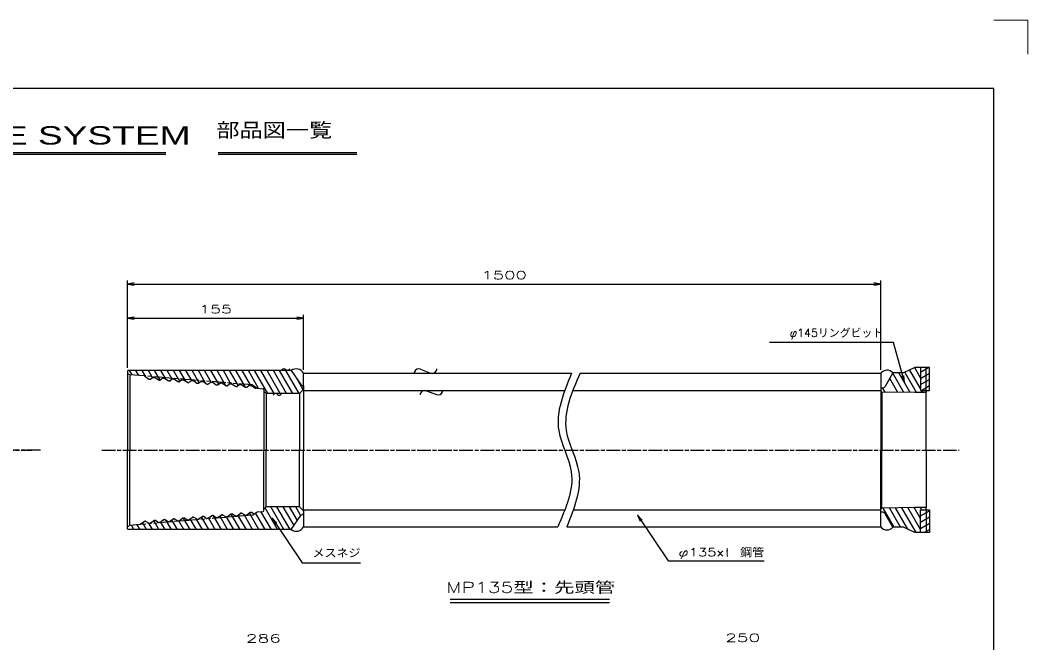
# Model space of a CAD drawing. Units: millimetres at full size, sheet at 1:1; some dimension numbers follow another scale. Extents: x -1027 to 755, y 2526 to 3786.
# Drawn here: x -131 to 755, y 3238 to 3786 of the extents above; entities that cross this region are included whole.
import ezdxf
from ezdxf.enums import TextEntityAlignment as Align

# ---------------------------------------------------------------- set-up
doc = ezdxf.new("R2010")
doc.units = ezdxf.units.MM
doc.linetypes.add('CHAIN', pattern=[18.5, 12, -1.5, 3.5, -1.5])
doc.linetypes.add('CHAIN_DOUBLE_DASH', pattern=[23.5, 12, -1.5, 3.5, -1.5, 3.5, -1.5])
for name, color, linetype, lineweight in [('02細線', 81, 'Continuous', 25), ('06寸法注記', 7, 'Continuous', 25), ('1外形線', 7, 'Continuous', 25), ('7枠', 7, 'Continuous', 25), ('AM_VIEWS', 1, 'Continuous', 15), ('中心線', 1, 'CHAIN', 25), ('寸法線', 7, 'Continuous', 25), ('画層4', 6, 'CHAIN_DOUBLE_DASH', 25)]:
    doc.layers.add(name, color=color, linetype=linetype, lineweight=lineweight)
doc.styles.add('Arial', font='')
doc.styles.add('simplex.shx', font='')
doc.styles.add('ＭＳ Ｐゴシック', font='')
doc.styles.get('Arial').set_extended_font_data('Arial')
doc.styles.get('simplex.shx').set_extended_font_data('simplex.shx')
doc.styles.get('ＭＳ Ｐゴシック').set_extended_font_data('MS PGothic')

# ---------------------------------------------------------------- blocks, each defined once
blk = doc.blocks.new('open_arrow')
at = {"color": 0, "linetype": 'Continuous', "lineweight": -2}
blk.add_lwpolyline([(7.5, 1.25), (0, 0), (7.5, -1.25)], dxfattribs=at)
blk = doc.blocks.new('nsurface')
at = {"color": 2, "linetype": 'Continuous', "lineweight": 25}
blk.add_line((1.8253, 1.2583), (4.8061, 0.0964), dxfattribs=at)
for centre, radius, start, end in [((1.339, 0.0108), 1.339, 158.70265, 180.46095), ((1.339, 0.0108), 1.339, 68.70265, 158.70265), ((5.299, 1.3608), 1.35, 248.70265, 338.70265), ((5.299, 1.3608), 1.35, 338.70265, 0.12509)]:
    blk.add_arc(centre, radius, start, end, dxfattribs=at)

msp = doc.modelspace()

# ---------------------------------------------------------------- linework, layer by layer
at = {"layer": '02細線'}
for p, q in [((-32.8, 3473.745), (-35.02, 3477.59)), ((-27.023, 3473.263), (-29.521, 3477.59)), ((-20.832, 3472.065), (-24.022, 3477.59)), ((-14.825, 3471.186), (-18.522, 3477.59)), ((-8.209, 3469.252), (-13.023, 3477.59)), ((-3.263, 3470.209), (-7.524, 3477.59)), ((2.378, 3469.964), (-2.025, 3477.59)), ((9.022, 3467.982), (3.475, 3477.59)), ((14.307, 3468.353), (8.974, 3477.59)), ((19.587, 3468.732), (14.473, 3477.59)), ((26.225, 3466.759), (19.972, 3477.59)), ((31.876, 3466.497), (25.472, 3477.59)), ((36.844, 3467.418), (30.971, 3477.59)), ((43.429, 3465.537), (36.47, 3477.59)), ((49.446, 3464.641), (41.969, 3477.59)), ((54.162, 3465.996), (47.469, 3477.59)), ((60.633, 3464.314), (52.968, 3477.59)), ((66.928, 3462.936), (58.467, 3477.59)), ((71.494, 3464.552), (63.966, 3477.59)), ((78.488, 3461.962), (69.466, 3477.59)), ((86.517, 3457.581), (74.965, 3477.59)), ((92.016, 3457.581), (80.464, 3477.59)), ((97.515, 3457.581), (85.964, 3477.59)), ((103.015, 3457.581), (91.463, 3477.59)), ((108.514, 3457.581), (96.962, 3477.59)), ((114.013, 3457.581), (102.461, 3477.59)), ((646.239, 3458.357), (636.411, 3475.379)), ((651.794, 3458.26), (641.826, 3475.525)), ((657.334, 3458.19), (647.001, 3476.087)), ((660.795, 3461.719), (651.333, 3478.108)), ((660.795, 3471.244), (655.666, 3480.129)), ((660.795, 3476.25), (667.619, 3480.19)), ((660.795, 3470.751), (668.795, 3475.37)), ((117.7, 3460.72), (111.716, 3471.086)), ((640.684, 3458.453), (633.661, 3470.617)), ((660.795, 3465.252), (668.795, 3469.87)), ((629.573, 3458.647), (627.509, 3462.223)), ((661.553, 3460.19), (668.795, 3464.371)), ((662.833, 3458.19), (661.678, 3460.19)), ((62.191, 3337.79), (54.331, 3351.403)), ((78.689, 3337.79), (70.315, 3352.294)), ((84.188, 3337.79), (75.777, 3352.358)), ((89.687, 3337.79), (80.565, 3353.59)), ((95.187, 3337.79), (84.157, 3356.894)), ((100.686, 3337.79), (89.134, 3357.798)), ((106.185, 3337.79), (94.633, 3357.798)), ((109.64, 3341.33), (100.133, 3357.798)), ((112.655, 3345.635), (105.632, 3357.798)), ((115.669, 3349.939), (111.131, 3357.798)), ((637.666, 3339.855), (627.939, 3356.703)), ((643.166, 3339.855), (633.383, 3356.799)), ((649.723, 3338.023), (638.828, 3356.894)), ((656.858, 3335.19), (644.272, 3356.989)), ((660.795, 3337.894), (649.716, 3357.084)), ((660.795, 3347.419), (655.161, 3357.179)), ((661.808, 3355.19), (660.654, 3357.19)), ((660.795, 3349.767), (668.795, 3354.386)), ((-20.298, 3337.79), (-23.797, 3343.85)), ((-14.799, 3337.79), (-18.02, 3343.369)), ((-9.299, 3337.79), (-13.816, 3345.613)), ((-3.8, 3337.79), (-7.753, 3344.637)), ((1.699, 3337.79), (-2.938, 3345.821)), ((7.199, 3337.79), (2.226, 3346.402)), ((12.698, 3337.79), (8.215, 3345.554)), ((18.197, 3337.79), (12.356, 3347.906)), ((23.696, 3337.79), (18.269, 3347.189)), ((29.196, 3337.79), (23.897, 3346.966)), ((34.695, 3337.79), (28.249, 3348.954)), ((40.194, 3337.79), (34.313, 3347.977)), ((45.693, 3337.79), (38.763, 3349.793)), ((51.193, 3337.79), (44.292, 3349.742)), ((56.692, 3337.79), (50.19, 3349.052)), ((67.69, 3337.79), (60.335, 3350.529)), ((73.19, 3337.79), (65.63, 3350.883)), ((660.795, 3344.268), (668.795, 3348.887)), ((660.795, 3338.769), (668.795, 3343.387)), ((-31.296, 3337.79), (-33.483, 3341.578)), ((-25.797, 3337.79), (-28.236, 3342.015)), ((664.121, 3335.19), (668.795, 3337.888))]:
    msp.add_line(p, q, dxfattribs=at)
for points in [[(353.817, 3475.19), (346.787, 3458.284), (339.757, 3441.378), (342.483, 3424.818), (344.476, 3412.704), (351.691, 3400.775), (353.484, 3388.685), (355.854, 3372.707), (348.756, 3356.449), (341.657, 3340.19)], [(361.255, 3475.19), (353.874, 3458.296), (346.492, 3441.401), (349.084, 3424.818), (350.973, 3412.731), (358.16, 3400.809), (360.085, 3388.685), (362.616, 3372.752), (356.059, 3356.471), (349.503, 3340.19)]]:
    msp.add_open_spline(points, degree=3, knots=[0, 0, 0, 0, 1, 1, 1, 2, 2, 2, 3, 3, 3, 3], dxfattribs=at)
at = {"layer": '06寸法注記', "color": 2}
for p, q in [((-366.905, 3669.291), (-3.102, 3669.291)), ((-366.905, 3668.04), (-3.102, 3668.04)), ((42.943, 3669.291), (164.887, 3669.291)), ((42.943, 3668.04), (164.887, 3668.04)), ((246.877, 3276.639), (387.179, 3276.639)), ((246.877, 3273.62), (387.179, 3273.62))]:
    msp.add_line(p, q, dxfattribs=at)
at = {"layer": '06寸法注記'}
for p, q in [((-36.939, 3480.09), (-36.939, 3556.713)), ((625.795, 3478.19), (625.795, 3556.713)), ((-36.939, 3553.713), (625.795, 3553.713)), ((-36.939, 3480.09), (-36.939, 3526.713)), ((-36.939, 3523.713), (118.061, 3523.713)), ((118.061, 3478.19), (118.061, 3526.713))]:
    msp.add_line(p, q, dxfattribs=at)
for points in [[(646.6, 3467.338), (637.031, 3502.156), (631.031, 3502.156), (527.826, 3502.156)], [(90.388, 3347.69), (116.85, 3308.557), (122.85, 3308.557), (168.182, 3308.557)], [(411.731, 3350.54), (438.87, 3310.407), (444.87, 3310.407), (523.207, 3310.407)]]:
    msp.add_lwpolyline(points, dxfattribs=at)
at = {"layer": '1外形線'}
for p, q in [((-36.439, 3477.59), (-36.939, 3477.09)), ((-36.939, 3477.09), (-36.939, 3475.09)), ((-34.945, 3473.924), (-36.939, 3475.09)), ((-36.939, 3475.09), (-36.939, 3407.69)), ((107.161, 3477.59), (-36.439, 3477.59)), ((107.161, 3477.59), (115.725, 3465.36)), ((118.061, 3475.19), (353.817, 3475.19)), ((118.061, 3464.084), (118.061, 3475.19)), ((361.255, 3475.19), (625.795, 3475.19)), ((625.795, 3475.19), (625.795, 3462.19)), ((636.495, 3475.525), (629.661, 3463.69)), ((645.795, 3475.525), (636.495, 3475.525)), ((655.795, 3480.19), (645.795, 3475.525)), ((660.795, 3480.19), (655.795, 3480.19)), ((660.795, 3480.19), (660.795, 3460.19)), ((665.795, 3480.19), (660.795, 3480.19)), ((665.795, 3460.19), (665.795, 3480.19)), ((668.795, 3480.19), (665.795, 3480.19)), ((668.795, 3460.19), (668.795, 3480.19)), ((-34.945, 3473.924), (-34.945, 3407.69)), ((-21.939, 3472.84), (-34.945, 3473.924)), ((-21.939, 3472.84), (-18.093, 3470.147)), ((-17.603, 3469.97), (-17.034, 3469.922)), ((-14.408, 3471.478), (-16.377, 3470.1)), ((-13.751, 3471.656), (-12.927, 3471.587)), ((-12.437, 3471.41), (-9.626, 3469.442)), ((-9.136, 3469.264), (-8.567, 3469.217)), ((-5.941, 3470.773), (-7.91, 3469.394)), ((-5.284, 3470.95), (-4.46, 3470.881)), ((-3.97, 3470.704), (-1.159, 3468.736)), ((-0.669, 3468.559), (-0.1, 3468.511)), ((2.526, 3470.067), (0.557, 3468.689)), ((3.183, 3470.245), (4.007, 3470.176)), ((4.497, 3469.999), (7.308, 3468.03)), ((7.798, 3467.853), (8.367, 3467.806)), ((10.993, 3469.362), (9.024, 3467.983)), ((11.65, 3469.539), (12.474, 3469.47)), ((12.964, 3469.293), (15.775, 3467.325)), ((16.265, 3467.147), (16.834, 3467.1)), ((19.46, 3468.656), (17.491, 3467.277)), ((20.117, 3468.833), (20.941, 3468.765)), ((21.431, 3468.587), (24.242, 3466.619)), ((24.732, 3466.442), (25.301, 3466.394)), ((27.927, 3467.95), (25.958, 3466.572)), ((28.584, 3468.128), (29.408, 3468.059)), ((29.898, 3467.882), (32.709, 3465.914)), ((36.394, 3467.245), (34.425, 3465.866)), ((37.051, 3467.422), (37.875, 3467.354)), ((38.365, 3467.176), (41.176, 3465.208)), ((44.861, 3466.539), (42.892, 3465.161)), ((45.518, 3466.717), (46.342, 3466.648)), ((46.832, 3466.471), (49.643, 3464.503)), ((33.199, 3465.736), (33.768, 3465.689)), ((41.666, 3465.031), (42.235, 3464.983)), ((50.133, 3464.325), (50.702, 3464.278)), ((53.328, 3465.834), (51.359, 3464.455)), ((53.985, 3466.011), (54.809, 3465.942)), ((55.299, 3465.765), (58.11, 3463.797)), ((58.6, 3463.62), (59.169, 3463.572)), ((61.795, 3465.128), (59.826, 3463.75)), ((62.452, 3465.306), (63.276, 3465.237)), ((63.766, 3465.059), (66.577, 3463.091)), ((67.067, 3462.914), (67.636, 3462.867)), ((70.262, 3464.423), (68.293, 3463.044)), ((70.919, 3464.6), (71.743, 3464.531)), ((72.233, 3464.354), (75.044, 3462.386)), ((75.534, 3462.208), (76.103, 3462.161)), ((76.756, 3462.336), (77.128, 3462.076)), ((77.128, 3462.076), (82.603, 3461.619)), ((83.061, 3461.121), (83.061, 3459.581)), ((83.061, 3459.581), (83.061, 3407.69)), ((83.061, 3459.581), (85.061, 3457.581)), ((85.061, 3457.581), (85.061, 3407.69)), ((114.561, 3457.581), (85.061, 3457.581)), ((114.561, 3457.581), (118.061, 3461.081)), ((114.561, 3457.581), (114.561, 3407.69)), ((118.061, 3464.084), (118.061, 3455.243)), ((118.061, 3461.081), (118.061, 3464.084)), ((118.061, 3461.581), (118.061, 3461.081)), ((118.061, 3461.081), (118.061, 3407.69)), ((118.061, 3460.19), (347.829, 3460.19)), ((354.957, 3460.19), (625.795, 3460.19)), ((627.063, 3462.19), (625.795, 3462.19)), ((625.795, 3462.19), (625.795, 3459.888)), ((625.795, 3462.19), (625.795, 3459.713)), ((625.795, 3459.888), (625.795, 3407.69)), ((626.795, 3458.696), (625.795, 3459.713)), ((655.795, 3458.19), (626.795, 3458.696)), ((626.795, 3458.696), (626.795, 3407.69)), ((665.795, 3458.19), (655.795, 3458.19)), ((660.795, 3460.19), (668.795, 3460.19)), ((665.795, 3460.19), (665.795, 3458.19)), ((665.795, 3407.69), (665.795, 3458.19)), ((118.061, 3454.165), (118.061, 3451.165)), ((-36.939, 3340.29), (-36.939, 3407.69)), ((-34.945, 3341.456), (-34.945, 3407.69)), ((83.061, 3355.798), (83.061, 3407.69)), ((85.061, 3357.798), (85.061, 3407.69)), ((114.561, 3357.798), (114.561, 3407.69)), ((118.061, 3354.298), (118.061, 3407.69)), ((625.795, 3355.492), (625.795, 3407.69)), ((626.795, 3356.684), (626.795, 3407.69)), ((665.795, 3407.69), (665.795, 3357.19)), ((118.061, 3361.214), (118.061, 3364.214)), ((118.061, 3355.19), (118.061, 3361.19)), ((51.066, 3349.262), (53.877, 3351.23)), ((54.367, 3351.407), (54.936, 3351.455)), ((57.562, 3349.899), (55.593, 3351.277)), ((59.533, 3349.967), (62.344, 3351.935)), ((62.834, 3352.113), (63.403, 3352.16)), ((66.029, 3350.604), (64.06, 3351.983)), ((68, 3350.673), (70.811, 3352.641)), ((71.301, 3352.818), (71.87, 3352.866)), ((74.388, 3351.385), (72.527, 3352.688)), ((74.388, 3351.385), (77.128, 3353.304)), ((77.128, 3353.304), (82.603, 3353.76)), ((83.061, 3355.798), (85.061, 3357.798)), ((83.061, 3354.258), (83.061, 3355.798)), ((114.561, 3357.798), (85.061, 3357.798)), ((114.561, 3357.798), (118.061, 3354.298)), ((118.061, 3355.19), (347.934, 3355.19)), ((118.061, 3353.798), (118.061, 3354.298)), ((118.061, 3354.298), (118.061, 3351.296)), ((118.061, 3351.296), (118.061, 3340.19)), ((355.284, 3355.19), (625.795, 3355.19)), ((626.795, 3356.684), (625.795, 3355.666)), ((625.795, 3353.19), (625.795, 3355.666)), ((625.795, 3353.19), (625.795, 3355.492)), ((625.795, 3340.19), (625.795, 3353.19)), ((627.063, 3353.19), (625.795, 3353.19)), ((655.795, 3357.19), (626.795, 3356.684)), ((636.495, 3339.855), (629.661, 3351.69)), ((665.795, 3357.19), (655.795, 3357.19)), ((660.795, 3355.19), (668.795, 3355.19)), ((660.795, 3335.19), (660.795, 3355.19)), ((665.795, 3355.19), (665.795, 3357.19)), ((665.795, 3355.19), (665.795, 3335.19)), ((668.795, 3355.19), (668.795, 3335.19)), ((-26.172, 3342.187), (-34.945, 3341.456)), ((-26.172, 3342.187), (-22.326, 3344.88)), ((-21.836, 3345.057), (-21.267, 3345.104)), ((-18.641, 3343.548), (-20.61, 3344.927)), ((-17.984, 3343.371), (-17.16, 3343.44)), ((-16.67, 3343.617), (-13.859, 3345.585)), ((-13.369, 3345.763), (-12.8, 3345.81)), ((-10.174, 3344.254), (-12.143, 3345.633)), ((-9.517, 3344.077), (-8.693, 3344.145)), ((-8.203, 3344.323), (-5.392, 3346.291)), ((-4.902, 3346.468), (-4.333, 3346.516)), ((-1.707, 3344.959), (-3.676, 3346.338)), ((-1.05, 3344.782), (-0.226, 3344.851)), ((0.264, 3345.028), (3.075, 3346.996)), ((3.565, 3347.174), (4.134, 3347.221)), ((6.76, 3345.665), (4.791, 3347.044)), ((7.417, 3345.488), (8.241, 3345.556)), ((8.731, 3345.734), (11.542, 3347.702)), ((12.032, 3347.879), (12.601, 3347.927)), ((15.227, 3346.371), (13.258, 3347.749)), ((15.884, 3346.193), (16.708, 3346.262)), ((17.198, 3346.439), (20.009, 3348.407)), ((20.499, 3348.585), (21.068, 3348.632)), ((23.694, 3347.076), (21.725, 3348.455)), ((24.351, 3346.899), (25.175, 3346.967)), ((25.665, 3347.145), (28.476, 3349.113)), ((28.966, 3349.29), (29.535, 3349.338)), ((32.161, 3347.782), (30.192, 3349.16)), ((32.818, 3347.604), (33.642, 3347.673)), ((34.132, 3347.85), (36.943, 3349.819)), ((37.433, 3349.996), (38.002, 3350.043)), ((40.628, 3348.487), (38.659, 3349.866)), ((41.285, 3348.31), (42.109, 3348.379)), ((42.599, 3348.556), (45.41, 3350.524)), ((45.9, 3350.702), (46.469, 3350.749)), ((49.095, 3349.193), (47.126, 3350.572)), ((49.752, 3349.016), (50.576, 3349.084)), ((58.219, 3349.721), (59.043, 3349.79)), ((66.686, 3350.427), (67.51, 3350.495)), ((107.161, 3337.79), (115.725, 3350.019)), ((-34.945, 3341.456), (-36.939, 3340.29)), ((-36.939, 3338.29), (-36.939, 3340.29)), ((-36.439, 3337.79), (-36.939, 3338.29)), ((107.161, 3337.79), (-36.439, 3337.79)), ((118.061, 3340.19), (341.657, 3340.19)), ((349.503, 3340.19), (625.795, 3340.19)), ((645.795, 3339.855), (636.495, 3339.855)), ((655.795, 3335.19), (645.795, 3339.855)), ((660.795, 3335.19), (655.795, 3335.19)), ((665.795, 3335.19), (660.795, 3335.19)), ((668.795, 3335.19), (665.795, 3335.19))]:
    msp.add_line(p, q, dxfattribs=at)
for centre, radius, start, end in [((111.624, 3471.903), 7.229, 27.04767, 128.11744), ((631.274, 3471.238), 6.755, 39.38752, 144.19898), ((-17.52, 3470.966), 1, 235, 265.2364), ((-16.951, 3470.919), 1, 265.2364, 305), ((-13.835, 3470.659), 1, 85.2364, 125), ((-13.01, 3470.591), 1, 55, 85.2364), ((-9.053, 3470.261), 1, 235, 265.2364), ((-8.484, 3470.213), 1, 265.2364, 305), ((-5.368, 3469.954), 1, 85.2364, 125), ((-4.543, 3469.885), 1, 55, 85.2364), ((-0.586, 3469.555), 1, 235, 265.2364), ((-0.017, 3469.508), 1, 265.2364, 305), ((3.099, 3469.248), 1, 85.2364, 125), ((3.924, 3469.179), 1, 55, 85.2364), ((7.881, 3468.85), 1, 235, 265.2364), ((8.45, 3468.802), 1, 265.2364, 305), ((11.566, 3468.542), 1, 85.2364, 125), ((12.391, 3468.474), 1, 55, 85.2364), ((16.348, 3468.144), 1, 235, 265.2364), ((16.917, 3468.097), 1, 265.2364, 305), ((20.033, 3467.837), 1, 85.2364, 125), ((20.858, 3467.768), 1, 55, 85.2364), ((24.815, 3467.438), 1, 235, 265.2364), ((25.384, 3467.391), 1, 265.2364, 305), ((28.5, 3467.131), 1, 85.2364, 125), ((29.325, 3467.063), 1, 55, 85.2364), ((36.967, 3466.426), 1, 85.2364, 125), ((37.792, 3466.357), 1, 55, 85.2364), ((45.434, 3465.72), 1, 85.2364, 125), ((46.259, 3465.651), 1, 55, 85.2364), ((33.282, 3466.733), 1, 235, 265.2364), ((33.851, 3466.685), 1, 265.2364, 305), ((41.749, 3466.027), 1, 235, 265.2364), ((42.318, 3465.98), 1, 265.2364, 305), ((50.216, 3465.322), 1, 235, 265.2364), ((50.785, 3465.274), 1, 265.2364, 305), ((53.901, 3465.015), 1, 85.2364, 125), ((54.726, 3464.946), 1, 55, 85.2364), ((58.683, 3464.616), 1, 235, 265.2364), ((59.252, 3464.569), 1, 265.2364, 305), ((62.368, 3464.309), 1, 85.2364, 125), ((63.193, 3464.24), 1, 55, 85.2364), ((67.15, 3463.91), 1, 235, 265.2364), ((67.719, 3463.863), 1, 265.2364, 305), ((70.835, 3463.603), 1, 85.2364, 125), ((71.66, 3463.535), 1, 55, 85.2364), ((75.617, 3463.205), 1, 235, 265.2364), ((76.186, 3463.158), 1, 265.2364, 304.75128), ((82.561, 3461.121), 0.5, 0, 85.2364), ((118.182, 3467.081), 3, 215, 267.69783), ((627.063, 3465.19), 3, 270, 329.99667), ((54.45, 3350.411), 1, 94.7636, 125), ((55.019, 3350.458), 1, 55, 94.7636), ((62.917, 3351.116), 1, 94.7636, 125), ((63.486, 3351.164), 1, 55, 94.7636), ((71.384, 3351.822), 1, 94.7636, 125), ((71.953, 3351.869), 1, 55, 94.7636), ((82.561, 3354.258), 0.5, 274.7636, 0), ((118.182, 3348.298), 3, 92.30217, 145), ((627.063, 3350.19), 3, 30.00333, 90), ((-21.753, 3344.06), 1, 94.7636, 125), ((-21.184, 3344.108), 1, 55, 94.7636), ((-18.068, 3344.367), 1, 235, 274.7636), ((-17.243, 3344.436), 1, 274.7636, 305), ((-13.286, 3344.766), 1, 94.7636, 125), ((-12.717, 3344.813), 1, 55, 94.7636), ((-9.601, 3345.073), 1, 235, 274.7636), ((-8.776, 3345.142), 1, 274.7636, 305), ((-4.819, 3345.472), 1, 94.7636, 125), ((-4.25, 3345.519), 1, 55, 94.7636), ((-1.134, 3345.779), 1, 235, 274.7636), ((-0.309, 3345.847), 1, 274.7636, 305), ((3.648, 3346.177), 1, 94.7636, 125), ((4.217, 3346.225), 1, 55, 94.7636), ((7.333, 3346.484), 1, 235, 274.7636), ((8.158, 3346.553), 1, 274.7636, 305), ((12.115, 3346.883), 1, 94.7636, 125), ((12.684, 3346.93), 1, 55, 94.7636), ((15.8, 3347.19), 1, 235, 274.7636), ((16.625, 3347.258), 1, 274.7636, 305), ((20.582, 3347.588), 1, 94.7636, 125), ((21.151, 3347.636), 1, 55, 94.7636), ((24.267, 3347.895), 1, 235, 274.7636), ((25.092, 3347.964), 1, 274.7636, 305), ((29.049, 3348.294), 1, 94.7636, 125), ((29.618, 3348.341), 1, 55, 94.7636), ((32.734, 3348.601), 1, 235, 274.7636), ((33.559, 3348.67), 1, 274.7636, 305), ((37.516, 3348.999), 1, 94.7636, 125), ((38.085, 3349.047), 1, 55, 94.7636), ((41.201, 3349.307), 1, 235, 274.7636), ((42.026, 3349.375), 1, 274.7636, 305), ((45.983, 3349.705), 1, 94.7636, 125), ((46.552, 3349.752), 1, 55, 94.7636), ((49.668, 3350.012), 1, 235, 274.7636), ((50.493, 3350.081), 1, 274.7636, 305), ((58.135, 3350.718), 1, 235, 274.7636), ((58.96, 3350.786), 1, 274.7636, 305), ((66.602, 3351.423), 1, 235, 274.7636), ((67.427, 3351.492), 1, 274.7636, 305), ((111.624, 3343.477), 7.229, 231.88256, 332.95233), ((631.274, 3344.141), 6.755, 215.80102, 320.61248)]:
    msp.add_arc(centre, radius, start, end, dxfattribs=at)
for points in [[(98.591, 3477.59), (99.222, 3478.448), (99.852, 3479.306), (100.595, 3479.316), (101.695, 3479.332), (103.041, 3477.492), (104.108, 3477.59), (104.764, 3477.65), (105.315, 3478.442), (105.865, 3479.234)], [(91.317, 3455.863), (91.948, 3456.721), (92.578, 3457.579), (93.321, 3457.59), (94.421, 3457.606), (95.767, 3455.766), (96.834, 3455.863), (97.49, 3455.923), (98.041, 3456.715), (98.591, 3457.508)]]:
    msp.add_open_spline(points, degree=3, knots=[0, 0, 0, 0, 1, 1, 1, 2, 2, 2, 3, 3, 3, 3], dxfattribs=at)
at = {"layer": '7枠'}
for p, q in [((725.191, 3725.803), (-951.809, 3725.803)), ((725.191, 2555.803), (725.191, 3725.803))]:
    msp.add_line(p, q, dxfattribs=at)
at = {"layer": 'AM_VIEWS'}
for p, q in [((725.191, 3785.803), (755.191, 3785.803)), ((755.191, 3785.803), (755.191, 3755.803))]:
    msp.add_line(p, q, dxfattribs=at)
at = {"layer": '中心線'}
for p, q in [((-113.381, 3407.69), (-859.1, 3407.69)), ((-296.995, 3407.69), (-121.05, 3407.69)), ((-59.45, 3407.69), (694.652, 3407.69))]:
    msp.add_line(p, q, dxfattribs=at)
at = {"layer": '画層4'}
for p, q in [((73.061, 3464.923), (-21.939, 3472.84)), ((73.061, 3464.923), (76.756, 3462.336)), ((73.061, 3350.456), (74.388, 3351.385)), ((73.061, 3350.456), (-26.172, 3342.187))]:
    msp.add_line(p, q, dxfattribs=at)

# ---------------------------------------------------------------- block references
at = {"layer": '06寸法注記'}
for name, p, xscale, yscale in [('open_arrow', (-36.939, 3553.713), 0.8, 0.8), ('open_arrow', (-36.939, 3523.713), 0.8, 0.8), ('nsurface', (215.283, 3475.141), 3, 3), ('nsurface', (220.608, 3456.158), 3, 3)]:
    msp.add_blockref(name, p, dxfattribs=dict(at, xscale=xscale, yscale=yscale))
at = {"layer": '06寸法注記', "xscale": 0.8, "yscale": 0.8}
for p, rotation in [((625.795, 3553.713), 180), ((118.061, 3523.713), 180), ((646.6, 3467.338), 105.4), ((411.731, 3350.54), 304.1), ((90.388, 3347.69), 304.1)]:
    msp.add_blockref('open_arrow', p, dxfattribs=dict(at, rotation=rotation))

# ---------------------------------------------------------------- texts
at = {"layer": '02細線', "color": 7, "style": 'ＭＳ Ｐゴシック', "width": 1.2}
msp.add_text('部品図一覧', height=12.46, dxfattribs=at).set_placement((41.256, 3695.326), align=Align.TOP_LEFT)
at = {"layer": '02細線', "color": 7, "style": 'Arial', "width": 1.45}
msp.add_text('SP MICRO PILE SYSTEM', height=16.13, dxfattribs=at).set_placement((-366.246, 3671.553), align=Align.BOTTOM_LEFT)
at = {"layer": '06寸法注記', "style": 'simplex.shx'}
for s, height, width, p in [('1500', 7.038, 1.65, (294.428, 3561.513)), ('155', 7.038, 1.6, (40.561, 3531.513)), ('MP135型：先頭管', 9.384, 1.4, (317.825, 3286.951))]:
    msp.add_text(s, height=height, dxfattribs=dict(at, width=width)).set_placement(p, align=Align.MIDDLE_CENTER)
msp.add_text('φ145リングビット', height=7.038, dxfattribs=at).set_placement((628.031, 3505.156), align=Align.BOTTOM_RIGHT)
for s, width, p in [('メスネジ', 1.1, (125.85, 3311.557)), ('φ135x', 1.35, (447.87, 3312.127)), ('t ', 0.4, (489.927, 3312.127)), ('鋼管', 1.1, (502.087, 3312.127))]:
    msp.add_text(s, height=7.038, dxfattribs=dict(at, width=width)).set_placement(p, align=Align.BOTTOM_LEFT)
at = {"layer": '寸法線', "style": 'simplex.shx', "width": 1.7}
for s, p in [('286', (82.746, 3241.992)), ('250', (504.378, 3242.608))]:
    msp.add_text(s, height=7.038, dxfattribs=at).set_placement(p, align=Align.MIDDLE_CENTER)

doc.saveas('drawing.dxf')
